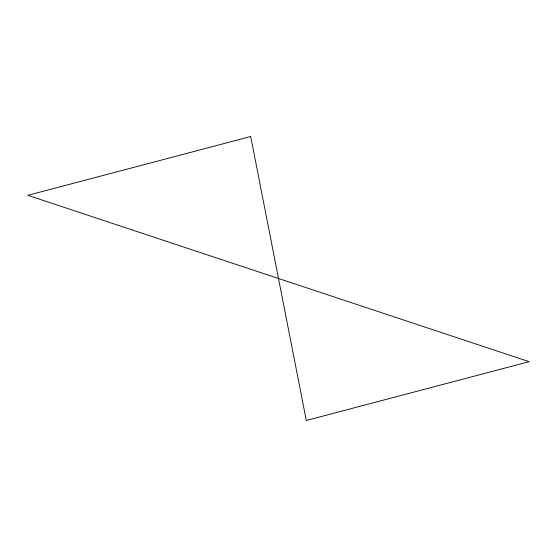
<?xml version="1.0" encoding="UTF-8"?>
<svg xmlns="http://www.w3.org/2000/svg" width="557" height="557" viewBox="0 0 557 557"><rect width="100%" height="100%" fill="white"/><g stroke="black" fill="none" stroke-linecap="round" stroke-linejoin="round"><path stroke-width="0.84" d="M250.699 136.521L27.85 195.326L529.15 361.674L306.301 420.479L250.699 136.521"/></g></svg>
